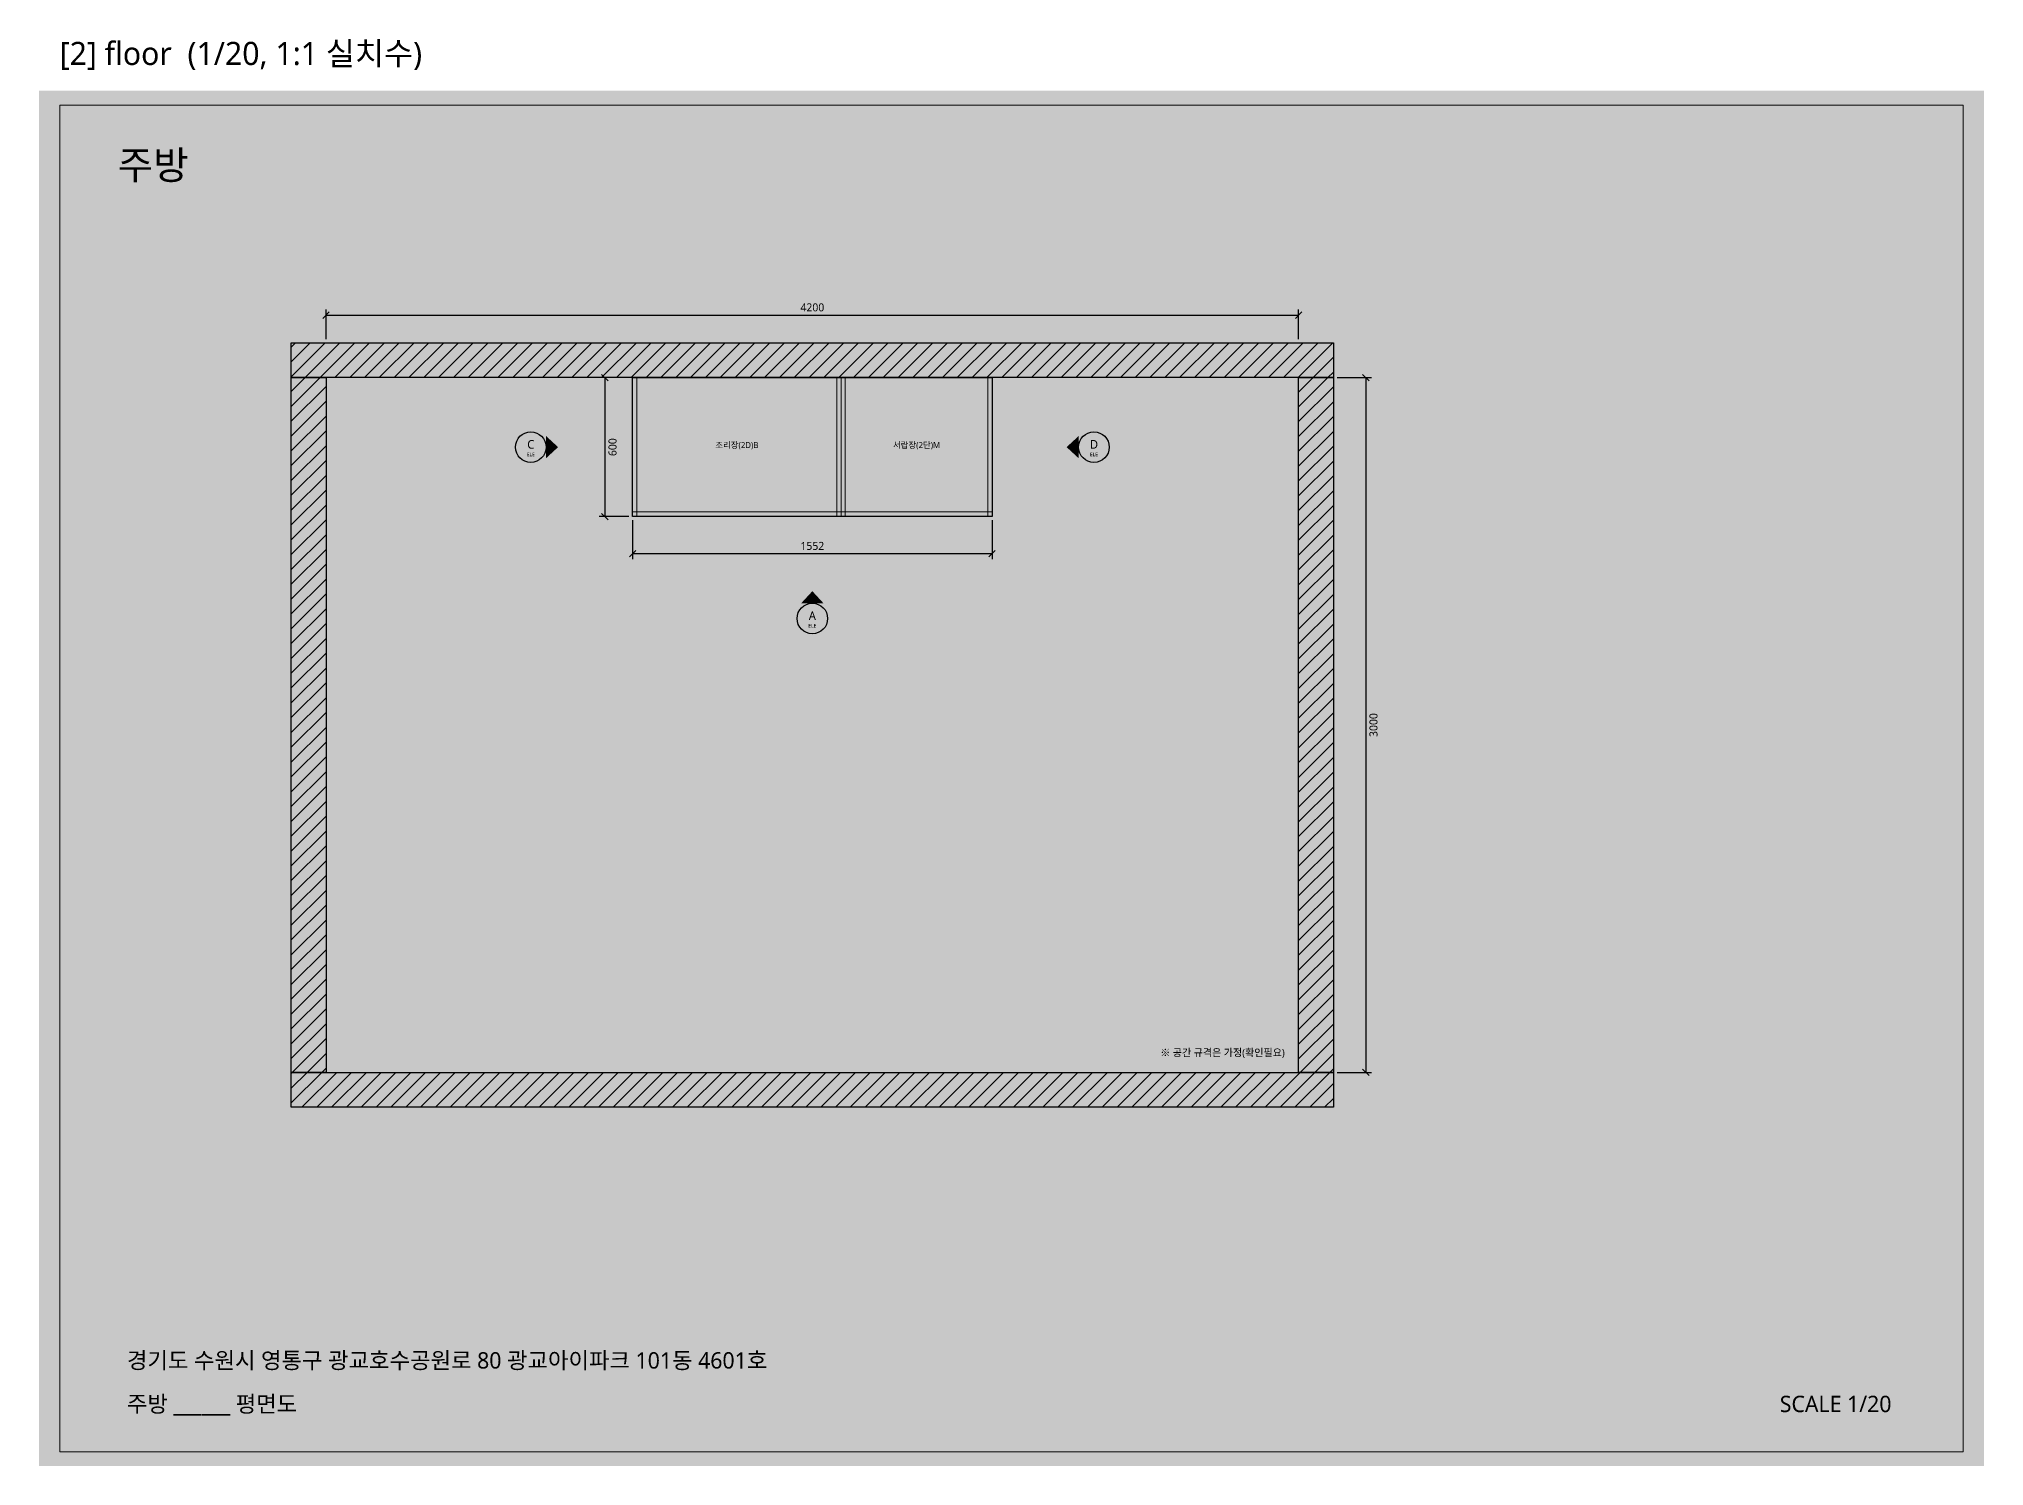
# Model space of a CAD drawing. Header units: millimetres. Extents: x 0 to 56910, y 0 to 7704.
# Drawn here: x 11550 to 19950, y 0 to 6163 of the extents above; entities that cross this region are included whole.
import ezdxf
from ezdxf.enums import TextEntityAlignment as Align

# ---------------------------------------------------------------- set-up
doc = ezdxf.new("R2010")
doc.units = ezdxf.units.MM
doc.header["$LTSCALE"] = 25
doc.layers.add('BG', color=7, linetype='Continuous', lineweight=0)
doc.layers.add('NOTE_RED', color=1, linetype='Continuous', lineweight=25)
for name, color, linetype, lineweight, true_color in [('DIM', 7, 'Continuous', 13, 0x969696), ('FRAME', 7, 'Continuous', 100, 0xffffff), ('OUTLINE', 7, 'Continuous', 25, 0xffffff), ('TEXT', 7, 'Continuous', 13, 0xffffff), ('THIN', 7, 'Continuous', 5, 0xbebebe)]:
    doc.layers.add(name, color=color, linetype=linetype, lineweight=lineweight, true_color=true_color)
doc.layers.add('SHEET_FRAME_INFO', color=8, linetype='Continuous')
doc.styles.add('MALGUN', font='malgun.ttf')
doc.dimstyles.new('KAB', dxfattribs={"dimscale": 25, "dimtxt": 1.73, "dimasz": 0, "dimexe": 1.2, "dimexo": 0.8, "dimgap": 0.8, "dimtad": 1, "dimdec": 0, "dimtxsty": 'MALGUN', "dimtsz": 0.7, "dimcen": 2.5, "dimclrd": 256, "dimclre": 256, "dimclrt": 256, "dimazin": 3, "dimtfac": 1, "dimtmove": 0, "dimatfit": 3})

# ---------------------------------------------------------------- blocks, each defined once
blk = doc.blocks.new('FRAME_SHEET2')
at = {"layer": 'FRAME', "lineweight": 13, "true_color": 0xffffff}
blk.add_lwpolyline([(90, 5876), (8310, 5876), (8310, 62), (90, 62)], close=True, dxfattribs=at)
at = {"layer": 'TEXT', "true_color": 0xffffff, "style": 'MALGUN'}
for s, height, p in [('주방', 122.4, (340, 5520)), ('경기도 수원시 영통구 광교호수공원로 80 광교아이파크 101동 4601호', 70.56, (380, 400)), ('주방 ______ 평면도', 70.56, (380, 212))]:
    blk.add_text(s, height=height, dxfattribs=at).set_placement(p, align=Align.BOTTOM_LEFT)
blk.add_text('SCALE 1/20', height=70.56, dxfattribs=at).set_placement((8000, 212), align=Align.BOTTOM_RIGHT)
blk = doc.blocks.new('VIEW_PLAN_S2')
at = {"layer": 'OUTLINE', "true_color": 0xffffff}
h = blk.add_hatch(color=7, dxfattribs=at)
h.dxf.hatch_style = 1
h.paths.add_polyline_path([(2190, 4448), (2190, 4352), (2242, 4400)])
h = blk.add_hatch(color=7, dxfattribs=at)
h.dxf.hatch_style = 1
h.paths.add_polyline_path([(4490, 4448), (4490, 4352), (4438, 4400)])
h = blk.add_hatch(color=7, dxfattribs=at)
h.dxf.hatch_style = 1
h.paths.add_polyline_path([(3292, 3726), (3388, 3726), (3340, 3778)])
at = {"layer": 'THIN', "lineweight": 5, "true_color": 0x787878}
h = blk.add_hatch(dxfattribs=at)
h.set_pattern_fill('ANSI31', scale=14.2535)
h.paths.add_polyline_path([(1090, 4850), (5590, 4850), (5590, 4700), (1090, 4700)])
h = blk.add_hatch(dxfattribs=at)
h.set_pattern_fill('ANSI31', scale=14.2535)
h.paths.add_polyline_path([(1090, 4700), (1240, 4700), (1240, 1700), (1090, 1700)])
h = blk.add_hatch(dxfattribs=at)
h.set_pattern_fill('ANSI31', scale=14.2535)
h.paths.add_polyline_path([(5440, 4700), (5590, 4700), (5590, 1700), (5440, 1700)])
h = blk.add_hatch(dxfattribs=at)
h.set_pattern_fill('ANSI31', scale=14.2535)
h.paths.add_polyline_path([(1090, 1700), (5590, 1700), (5590, 1550), (1090, 1550)])
at = {"layer": 'OUTLINE', "lineweight": 25, "true_color": 0xffffff}
for points in [[(1090, 4850), (5590, 4850), (5590, 4700), (1090, 4700)], [(1090, 4700), (1240, 4700), (1240, 1700), (1090, 1700)], [(2564, 4700), (4116, 4700), (4116, 4100), (2564, 4100)], [(5440, 4700), (5590, 4700), (5590, 1700), (5440, 1700)], [(1090, 1700), (5590, 1700), (5590, 1550), (1090, 1550)]]:
    blk.add_lwpolyline(points, close=True, dxfattribs=at)
for centre in [(2124, 4400), (4556, 4400), (3340, 3660)]:
    blk.add_circle(centre, 66, dxfattribs=at)
at = {"layer": 'THIN', "lineweight": 5, "true_color": 0xbebebe}
for p, q in [((2564, 4120), (3464, 4120)), ((3464, 4120), (4116, 4120))]:
    blk.add_line(p, q, dxfattribs=at)
for points in [[(2564, 4700), (3464, 4700), (3464, 4100), (2564, 4100)], [(2564, 4700), (2582, 4700), (2582, 4100), (2564, 4100)], [(3446, 4700), (3464, 4700), (3464, 4100), (3446, 4100)], [(3464, 4700), (4116, 4700), (4116, 4100), (3464, 4100)], [(3464, 4700), (3482, 4700), (3482, 4100), (3464, 4100)], [(4098, 4700), (4116, 4700), (4116, 4100), (4098, 4100)]]:
    blk.add_lwpolyline(points, close=True, dxfattribs=at)
at = {"layer": 'NOTE_RED', "color": 1, "style": 'MALGUN'}
blk.add_text('※ 공간 규격은 가정(확인필요)', height=31.68, dxfattribs=at).set_placement((5380, 1760), align=Align.BOTTOM_RIGHT)
at = {"layer": 'TEXT', "true_color": 0xffffff, "style": 'MALGUN'}
for s, height, p in [('ELE', 15.84, (2124, 4356)), ('C', 37.4, (2124, 4382)), ('ELE', 15.84, (4556, 4356)), ('D', 37.4, (4556, 4382)), ('A', 37.4, (3340, 3642)), ('ELE', 15.84, (3340, 3616))]:
    blk.add_text(s, height=height, dxfattribs=at).set_placement(p, align=Align.BOTTOM_CENTER)
at = {"layer": 'TEXT', "true_color": 0xc8c8c8, "style": 'MALGUN'}
for s, p in [('조리장(2D)B', (3014, 4388)), ('서랍장(2단)M', (3790, 4388))]:
    blk.add_text(s, height=25.92, dxfattribs=at).set_placement(p, align=Align.BOTTOM_CENTER)
at = {"layer": 'DIM', "lineweight": 13, "true_color": 0xc8c8c8}
for base, p1, p2 in [((1240, 4970), (1240, 4850), (5440, 4850)), ((2564, 3940), (2564, 4100), (4116, 4100))]:
    blk.add_linear_dim(base=base, p1=p1, p2=p2, dimstyle='KAB', override={"dimscale": 20, "dimtxt": 1.728, "dimtsz": 0.7}, dxfattribs=at).render()
for base, p1, p2 in [((2444, 4700), (2564, 4700), (2564, 4100)), ((5730, 4700), (5590, 4700), (5590, 1700))]:
    blk.add_linear_dim(base=base, p1=p1, p2=p2, angle=90, dimstyle='KAB', override={"dimscale": 20, "dimtxt": 1.728, "dimtsz": 0.7}, dxfattribs=at).render()

msp = doc.modelspace()

# ---------------------------------------------------------------- hatches: boundary and pattern name
at = {"layer": 'BG', "true_color": 0x21252b}
h = msp.add_hatch(color=7, dxfattribs=at)
h.dxf.hatch_style = 1
h.paths.add_polyline_path([(11550, 0), (19950, 0), (19950, 5940), (11550, 5940)])

# ---------------------------------------------------------------- block references
for name in ['FRAME_SHEET2', 'VIEW_PLAN_S2']:
    msp.add_blockref(name, (11550, 0))

# ---------------------------------------------------------------- texts
at = {"layer": 'SHEET_FRAME_INFO', "style": 'MALGUN'}
msp.add_text('[2] floor  (1/20, 1:1 실치수)', height=100, dxfattribs=at).set_placement((11640, 6020), align=Align.BOTTOM_LEFT)

doc.saveas('drawing.dxf')
